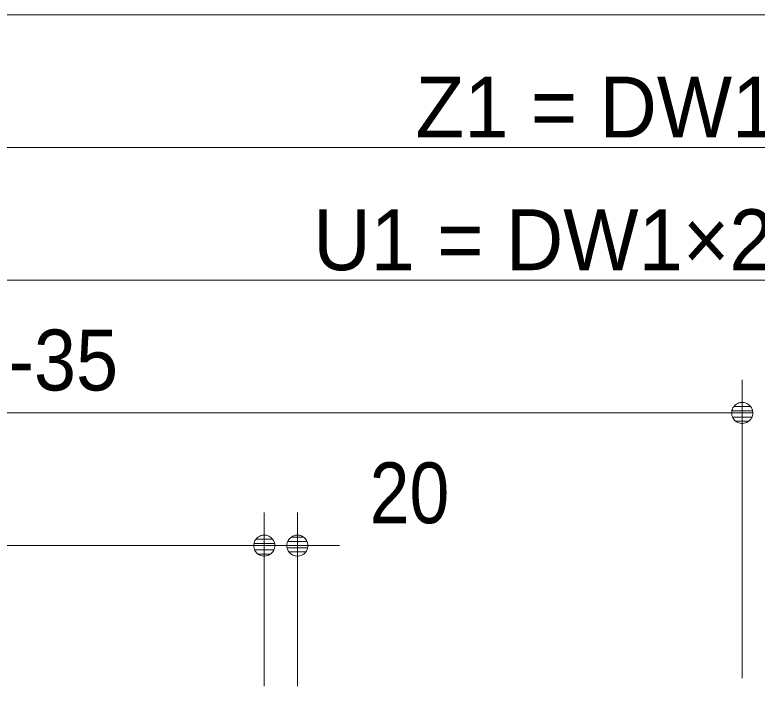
# Model space of a CAD drawing. Units: millimetres, scale not verified. Extents: x -6062 to 6062, y -3045 to 3045.
# Drawn here: x -4942.8 to -4495.5, y 415.2 to 820 of the extents above; entities that cross this region are included whole.
import ezdxf
from ezdxf.enums import TextEntityAlignment as Align

# ---------------------------------------------------------------- set-up
doc = ezdxf.new("R2010")
doc.units = ezdxf.units.MM
doc.header["$LTSCALE"] = 20
for name, color, linetype, lineweight in [('0-0_2寸法-1', 7, 'Continuous', 9), ('0-1_0', 7, 'Continuous', 9), ('0-3_2寸法-2', 7, 'Continuous', 9)]:
    doc.layers.add(name, color=color, linetype=linetype, lineweight=lineweight)
doc.styles.add('ＭＳ Ｐゴシック', font='')
doc.styles.get('ＭＳ Ｐゴシック').set_extended_font_data('MS PGothic')

# ---------------------------------------------------------------- blocks, each defined once
blk = doc.blocks.new('_Dot')
at = {"layer": '0-1_0'}
for p, q in [((-10, 0), (-20, 0)), ((9.78, 2), (-9.78, 2)), ((7.99, 6), (-7.99, 6)), ((9.16, -3.98), (-9.16, -3.98)), ((6, -7.98), (-6, -7.98))]:
    blk.add_line(p, q, dxfattribs=at)
for points in [[(10, 0), (9.92, 1.25), (9.69, 2.49), (9.3, 3.68), (8.76, 4.82), (8.09, 5.88), (7.29, 6.85), (6.37, 7.71), (5.36, 8.44), (4.26, 9.05), (3.09, 9.51), (1.87, 9.82), (0.63, 9.98), (-0.63, 9.98), (-1.87, 9.82), (-3.09, 9.51), (-4.26, 9.05), (-5.36, 8.44), (-6.37, 7.71), (-7.29, 6.85), (-8.09, 5.88), (-8.76, 4.82), (-9.3, 3.68), (-9.69, 2.49), (-9.92, 1.25), (-10, 0), (0, 0)], [(-10, 0), (-9.92, -1.25), (-9.69, -2.49), (-9.3, -3.68), (-8.76, -4.82), (-8.09, -5.88), (-7.29, -6.85), (-6.37, -7.71), (-5.36, -8.44), (-4.26, -9.05), (-3.09, -9.51), (-1.87, -9.82), (-0.63, -9.98), (0.63, -9.98), (1.87, -9.82), (3.09, -9.51), (4.26, -9.05), (5.36, -8.44), (6.37, -7.71), (7.29, -6.85), (8.09, -5.88), (8.76, -4.82), (9.3, -3.68), (9.69, -2.49), (9.92, -1.25), (10, 0), (0, 0)]]:
    blk.add_lwpolyline(points, close=True, dxfattribs=at)

msp = doc.modelspace()

# ---------------------------------------------------------------- linework, layer by layer
at = {"layer": '0-0_2寸法-1'}
for p, q in [((-941.21, 820), (-5674.79, 820)), ((-3380.21, 740), (-5674.79, 740)), ((-3481.21, 660), (-5674.79, 660)), ((-4504.5, 420), (-4504.5, 600)), ((-4517.21, 580), (-5656.79, 580)), ((-4792.5, 415.25), (-4792.5, 520)), ((-4805.21, 500), (-5674.79, 500))]:
    msp.add_line(p, q, dxfattribs=at)
at = {"layer": '0-3_2寸法-2'}
for p, q in [((-4792.5, 415.25), (-4792.5, 520)), ((-4772.5, 415.25), (-4772.5, 520)), ((-4805.21, 500), (-4817.92, 500)), ((-4792.5, 500), (-4772.5, 500)), ((-4759.79, 500), (-4747.08, 500))]:
    msp.add_line(p, q, dxfattribs=at)

# ---------------------------------------------------------------- block references
at = {"layer": '0-0_2寸法-1', "xscale": 0.6356201, "yscale": 0.6356201}
for p in [(-4504.5, 580), (-4792.5, 500)]:
    msp.add_blockref('_Dot', p, dxfattribs=at)
at = {"layer": '0-3_2寸法-2', "xscale": 0.6356201, "yscale": 0.6356201}
msp.add_blockref('_Dot', (-4792.5, 500), dxfattribs=at)
at = {"layer": '0-3_2寸法-2', "xscale": 0.6356201, "yscale": 0.6356201, "rotation": 180}
msp.add_blockref('_Dot', (-4772.5, 500), dxfattribs=at)

# ---------------------------------------------------------------- texts
at = {"layer": '0-0_2寸法-1', "style": 'ＭＳ Ｐゴシック'}
for s, p in [('Z1 = DW1×2-80', (-4701.28, 735.04)), ('U1 = DW1×2-181', (-4763, 655.04))]:
    msp.add_text(s, height=36.69, dxfattribs=at).set_placement(p, align=Align.BOTTOM_LEFT)
at = {"layer": '0-0_2寸法-1', "style": 'ＭＳ Ｐゴシック', "width": 0.95}
msp.add_text('上固定枠\u3000DW2-35', height=36.69, dxfattribs=at).set_placement((-5285.48, 582.53), align=Align.BOTTOM_LEFT)
at = {"layer": '0-3_2寸法-2', "style": 'ＭＳ Ｐゴシック', "width": 0.9}
msp.add_text('20', height=36.66, dxfattribs=at).set_placement((-4728.98, 502.48), align=Align.BOTTOM_LEFT)

doc.saveas('drawing.dxf')
